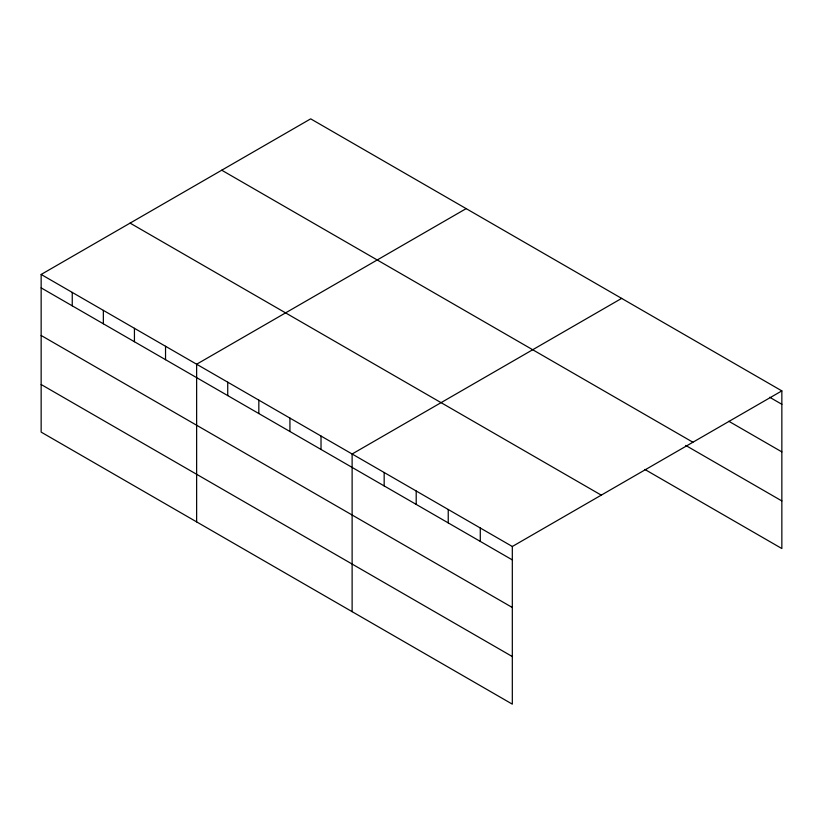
<?xml version="1.0" encoding="UTF-8"?>
<svg xmlns="http://www.w3.org/2000/svg" width="823" height="823" viewBox="0 0 823 823"><rect width="100%" height="100%" fill="white"/><g stroke="black" fill="none" stroke-linecap="round" stroke-linejoin="round"><path stroke-width="1.23" d="M512.317 607.497L512.317 546.493L41.15 274.46L41.15 432.116L512.317 704.149L512.317 607.497L41.15 335.475M644.851 469.439L781.85 548.54L781.85 390.884L310.683 118.851L41.15 274.46M466.168 208.62L196.635 364.229L196.635 521.895M621.653 298.389L352.121 453.998L352.121 611.664M512.317 546.493L781.85 390.884M769.7 397.272L781.85 404.288M728.818 421.273L781.85 451.889M221.737 170.207L692.904 442.229M685.734 445.438L781.85 500.94M130.096 223.115L601.263 495.137M41.15 287.875L512.317 559.897M41.15 384.516L512.317 656.548M480.282 527.996L480.282 541.4M448.237 509.499L448.237 522.903M416.201 491.002L416.201 504.406M384.166 472.495L384.166 485.909M321.021 436.046L321.021 449.461M289.933 418.094L289.933 431.499M258.834 400.143L258.834 413.547M227.734 382.191L227.734 395.596M165.536 346.277L165.536 359.692M134.437 328.326L134.437 341.73M103.348 310.374L103.348 323.778M72.249 292.412L72.249 305.827"/></g></svg>
